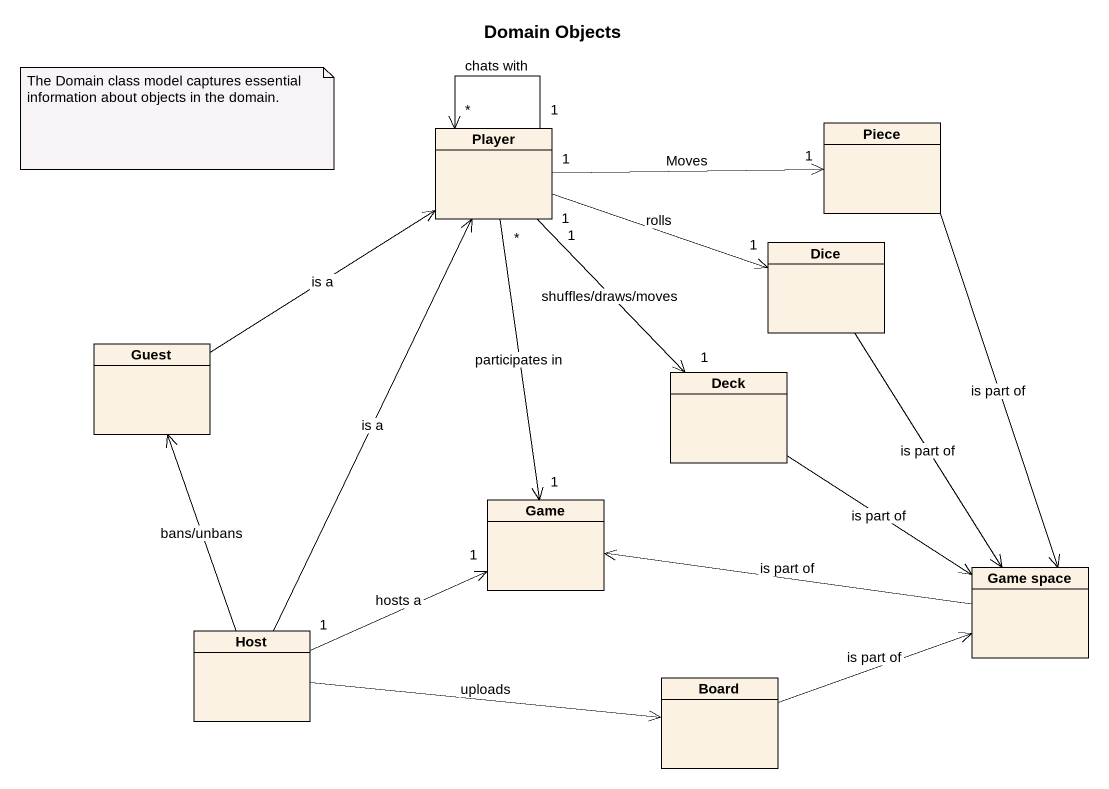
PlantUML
@startuml
title Domain Objects
hide circle
hide empty members
class Player
class Piece
class Dice
class Guest
class Deck
class Game
class "Game space" as Game_space
class Host
class Board
Player "1" --> "*" Player : chats with
Player "1" -right-> "1" Piece : Moves
Player "1" -right-> "1" Dice : rolls
Player "1" --> "1" Deck : shuffles/draws/moves
Player "*" --> "1" Game : participates in
Piece --> Game_space : is part of
Dice --> Game_space : is part of
Guest -up-> Player : is a
Deck --> Game_space : is part of
Game_space -left-> Game : is part of
Host -up-> Player : is a
Host -up-> Guest : bans/unbans
Host "1" -right-> "1" Game : hosts a
Host -right-> Board : uploads
Board -right-> Game_space : is part of
note as N1
  The Domain class model captures essential information about objects in the domain.
end note
@enduml
